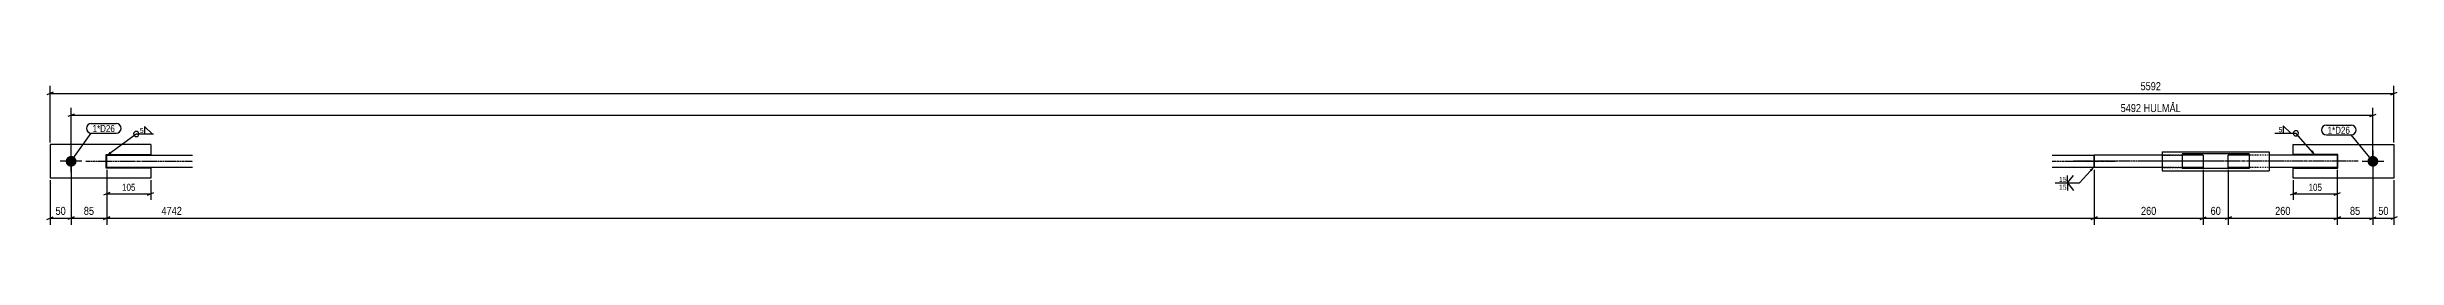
# Model space of a CAD drawing. Header units: millimetres. Extents: x 12 to 17502, y -28 to 358.
# Drawn here: x 12 to 5619, y 12 to 358 of the extents above; entities that cross this region are included whole.
import ezdxf

# ---------------------------------------------------------------- set-up
doc = ezdxf.new("R2010")
doc.units = ezdxf.units.MM
doc.linetypes.add('DXK_LINE_DOT2', pattern=[3.9198, 1.9599, -1.9599])
doc.linetypes.add('DXK_LINE_DOT3', pattern=[5.9187, 2.979, -0.9799, 0.9799, -0.9799])
for name, color, linetype in [('MÅLSÆTNING', 7, 'Continuous'), ('STÅL', 7, 'Continuous'), ('TEKST', 7, 'Continuous')]:
    doc.layers.add(name, color=color, linetype=linetype)
doc.styles.add('Arial Narrow', font='ARIALN.TTF', dxfattribs={"height": 0.2})

msp = doc.modelspace()

# ---------------------------------------------------------------- hatches: boundary and pattern name
at = {"layer": 'STÅL', "linetype": 'Continuous'}
for points in [[(69.5, 150.8, -1), (69.5, 176.8, -1)], [(5561.2, 176.8, -1), (5561.2, 150.8, -1)]]:
    msp.add_hatch(color=96, dxfattribs=at).paths.add_polyline_path(points)
at = {"layer": 'TEKST', "linetype": 'Continuous'}
for points in [[(165.4, 181.6), (153.5, 176.8), (161.7, 186.7)], [(5417.7, 190.2), (5423.7, 178.8), (5413, 186.1)], [(4885.5, 143.6), (4896.2, 150.8), (4890.1, 139.4)]]:
    msp.add_hatch(color=3, dxfattribs=at).paths.add_polyline_path(points)

# ---------------------------------------------------------------- linework, layer by layer
at = {"layer": 'MÅLSÆTNING', "color": 7, "linetype": 'Continuous'}
for p, q in [((19.5, 208.8), (19.5, 343.8)), ((5611.2, 208.8), (5611.2, 343.8)), ((27, 329), (12, 323)), ((69.5, 168.8), (69.5, 291.5)), ((5561.2, 168.8), (5561.2, 291.5)), ((5603.7, 323), (5618.7, 329)), ((77, 276.8), (62, 270.8)), ((69.5, 273.8), (5561.2, 273.8)), ((5553.7, 270.8), (5568.7, 276.8)), ((19.5, 118.8), (19.5, 12)), ((69.5, 158.8), (69.5, 12)), ((154.5, 143.8), (154.5, 72.1)), ((154.5, 143.8), (154.5, 12)), ((154.5, 143.8), (154.5, 12)), ((259.5, 118.8), (259.5, 72.1)), ((4896.2, 143.8), (4896.2, 12)), ((4896.2, 143.8), (4896.2, 12)), ((5156.2, 143.8), (5156.2, 12)), ((5216.2, 143.8), (5216.2, 12)), ((5216.2, 143.8), (5216.2, 12)), ((5476.2, 143.8), (5476.2, 12)), ((5561.2, 158.8), (5561.2, 12)), ((5611.2, 118.8), (5611.2, 12)), ((162, 89.1), (147, 83.1)), ((154.5, 86.1), (259.5, 86.1)), ((252, 83.1), (267, 89.1)), ((12, 25), (27, 31)), ((77, 31), (62, 25)), ((69.5, 28), (154.5, 28)), ((162, 31), (147, 25)), ((147, 25), (162, 31)), ((154.5, 28), (4896.2, 28)), ((4888.7, 25), (4903.7, 31)), ((4903.7, 31), (4888.7, 25)), ((5148.7, 25), (5163.7, 31)), ((5156.2, 28), (5216.2, 28)), ((5223.7, 31), (5208.7, 25)), ((5223.7, 31), (5208.7, 25)), ((5483.7, 31), (5468.7, 25)), ((5553.7, 25), (5568.7, 31)), ((5561.2, 28), (5611.2, 28)), ((5618.7, 31), (5603.7, 25))]:
    msp.add_line(p, q, dxfattribs=at)
at = {"layer": 'STÅL', "color": 2, "linetype": 'Continuous'}
for p, q in [((19.5, 203.8), (19.5, 123.8)), ((259.5, 203.8), (19.5, 203.8)), ((153.5, 147.8), (153.5, 179.8)), ((153.5, 179.8), (259.5, 179.8)), ((154.5, 178.8), (359.5, 178.8)), ((154.5, 150.8), (154.5, 178.8)), ((259.5, 203.8), (259.5, 179.8)), ((4796.2, 178.8), (4896.2, 178.8)), ((5058.7, 178.8), (4896.2, 178.8)), ((4896.2, 148.8), (4896.2, 178.8)), ((4896.2, 178.8), (4896.2, 176.8)), ((4896.2, 176.8), (4896.2, 148.8)), ((5058.7, 186.3), (5313.7, 186.3)), ((5058.7, 186.3), (5058.7, 141.3)), ((5106.2, 181.3), (5106.2, 163.8)), ((5266.2, 181.3), (5106.2, 181.3)), ((5156.2, 178.8), (5106.2, 178.8)), ((5156.2, 178.8), (5156.2, 148.8)), ((5266.2, 178.8), (5216.2, 178.8)), ((5216.2, 148.8), (5216.2, 178.8)), ((5266.2, 181.3), (5266.2, 146.3)), ((5313.7, 186.3), (5313.7, 141.3)), ((5476.2, 178.8), (5313.7, 178.8)), ((5371.2, 179.8), (5371.2, 203.8)), ((5371.2, 203.8), (5611.2, 203.8)), ((5477.2, 179.8), (5371.2, 179.8)), ((5476.2, 178.8), (5476.2, 150.8)), ((5477.2, 147.8), (5477.2, 179.8)), ((5611.2, 203.8), (5611.2, 123.8)), ((259.5, 123.8), (19.5, 123.8)), ((259.5, 147.8), (153.5, 147.8)), ((154.5, 148.8), (154.5, 150.8)), ((359.5, 148.8), (154.5, 148.8)), ((259.5, 147.8), (259.5, 123.8)), ((4896.2, 148.8), (4796.2, 148.8)), ((5058.7, 148.8), (4896.2, 148.8)), ((5058.7, 141.3), (5313.7, 141.3)), ((5106.2, 163.8), (5106.2, 146.3)), ((5156.2, 148.8), (5106.2, 148.8)), ((5266.2, 146.3), (5106.2, 146.3)), ((5266.2, 148.8), (5216.2, 148.8)), ((5476.2, 148.8), (5313.7, 148.8)), ((5371.2, 123.8), (5371.2, 147.8)), ((5371.2, 147.8), (5477.2, 147.8)), ((5611.2, 123.8), (5371.2, 123.8)), ((5476.2, 150.8), (5476.2, 148.8))]:
    msp.add_line(p, q, dxfattribs=at)
at = {"layer": 'STÅL', "color": 96, "linetype": 'Continuous'}
for p, q in [((69.5, 137.8), (69.5, 189.8)), ((5561.2, 189.8), (5561.2, 137.8)), ((95.5, 163.8), (43.5, 163.8)), ((5535.2, 163.8), (5587.2, 163.8))]:
    msp.add_line(p, q, dxfattribs=at)
at = {"layer": 'STÅL', "color": 7, "linetype": 'DXK_LINE_DOT2'}
for p, q in [((5106.2, 178.8), (5058.7, 178.8)), ((5058.7, 178.8), (5106.2, 178.8)), ((5313.7, 178.8), (5266.2, 178.8)), ((5106.2, 148.8), (5058.7, 148.8)), ((5058.7, 148.8), (5106.2, 148.8)), ((5313.7, 148.8), (5266.2, 148.8))]:
    msp.add_line(p, q, dxfattribs=at)
at = {"layer": 'STÅL', "color": 7, "linetype": 'DXK_LINE_DOT3'}
for p, q in [((104.5, 163.8), (359.5, 163.8)), ((4796.2, 163.8), (4946.2, 163.8)), ((5206.2, 163.8), (4846.2, 163.8)), ((5166.2, 163.8), (5008.7, 163.8)), ((5526.2, 163.8), (5166.2, 163.8))]:
    msp.add_line(p, q, dxfattribs=at)
at = {"layer": 'TEKST', "color": 3, "linetype": 'Continuous'}
for p, q in [((5423.7, 178.8), (5377.5, 230.7)), ((4896.2, 150.8), (4861, 112.2))]:
    msp.add_line(p, q, dxfattribs=at)
msp.add_arc((5377.5, 230.7), 6.25, 270, 90, dxfattribs=at)

# ---------------------------------------------------------------- next in the draw order: wipeouts: each hides what was drawn before it
at = {"color": 0}
for points, layer in [([(5107, 277.5), (5107, 305.5), (4955.3, 305.5), (4955.3, 277.5)], 'MÅLSÆTNING'), ([(226.5, 89.8), (226.5, 114.3), (187.5, 114.3), (187.5, 89.8)], 'MÅLSÆTNING'), ([(128.2, 31.8), (128.2, 59.8), (95.8, 59.8), (95.8, 31.8)], 'MÅLSÆTNING'), ([(337.9, 31.8), (337.9, 59.8), (281.1, 59.8), (281.1, 31.8)], 'MÅLSÆTNING'), ([(5602.4, 31.8), (5602.4, 59.8), (5570, 59.8), (5570, 31.8)], 'MÅLSÆTNING'), ([(242.3, 230.6), (242.3, 245.1), (232.6, 245.1), (232.6, 230.6)], 'TEKST'), ([(5344.8, 232.2), (5344.8, 246.7), (5335.2, 246.7), (5335.2, 232.2)], 'TEKST'), ([(5506.4, 229.7), (5506.4, 247.2), (5453.1, 247.2), (5453.1, 229.7)], 'TEKST'), ([(4828.3, 113.7), (4828.3, 128.2), (4811.1, 128.2), (4811.1, 113.7)], 'TEKST')]:
    msp.add_wipeout(points, dxfattribs=at).dxf.layer = layer

# ---------------------------------------------------------------- next in the draw order: linework, layer by layer
at = {"layer": 'MÅLSÆTNING', "color": 7, "linetype": 'Continuous'}
for p, q in [((19.5, 326), (5611.2, 326)), ((69.5, 158.8), (69.5, 12)), ((5561.2, 158.8), (5561.2, 12)), ((19.5, 28), (69.5, 28)), ((77, 31), (62, 25)), ((5476.2, 28), (5561.2, 28)), ((5553.7, 25), (5568.7, 31))]:
    msp.add_line(p, q, dxfattribs=at)
at = {"layer": 'TEKST', "color": 3, "linetype": 'Continuous'}
for p, q in [((153.5, 176.8), (224.9, 229.1)), ((224.9, 229.1), (266.3, 229.1)), ((262.7, 229.1), (244.8, 247)), ((244.8, 247), (244.8, 229.1)), ((244.8, 229.1), (262.7, 229.1)), ((5327.4, 230.7), (5377.5, 230.7)), ((5365.2, 230.7), (5347.3, 248.6)), ((5347.3, 248.6), (5347.3, 230.7)), ((5347.3, 230.7), (5365.2, 230.7)), ((4832.6, 112.2), (4846.9, 130)), ((4832.6, 112.2), (4832.6, 130))]:
    msp.add_line(p, q, dxfattribs=at)
for centre, start, end in [((224.9, 229.1), 90, 270), ((224.9, 229.1), 270, 90), ((5377.5, 230.7), 90, 270)]:
    msp.add_arc(centre, 6.25, start, end, dxfattribs=at)

# ---------------------------------------------------------------- next in the draw order: texts
at = {"layer": 'MÅLSÆTNING', "color": 3, "style": 'Arial Narrow'}
for s, height, p in [('5492 HULMÅL', 19.089, (4959.3, 281.5)), ('105', 16.7, (191, 93.3)), ('85', 19.09, (99.8, 35.8)), ('4742', 19.09, (285.1, 35.8)), ('50', 19.09, (5574, 35.8))]:
    msp.add_text(s, height=height, dxfattribs=at).set_placement(p)
at = {"layer": 'TEKST', "color": 3, "style": 'Arial Narrow'}
for p in [(233.6, 231.6), (5336.2, 233.2)]:
    msp.add_text('5', height=11.9, dxfattribs=at).set_placement(p)

# ---------------------------------------------------------------- next in the draw order: wipeouts: each hides what was drawn before it
at = {"color": 0}
msp.add_wipeout([(5506.4, 229.7), (5506.4, 247.2), (5453.1, 247.2), (5453.1, 229.7)], dxfattribs=at).dxf.layer = 'TEKST'

# ---------------------------------------------------------------- next in the draw order: linework, layer by layer
at = {"layer": 'TEKST', "color": 7, "linetype": 'Continuous'}
for p, q in [((5450.1, 250.2), (5509.4, 250.2)), ((5450.1, 226.7), (5509.4, 226.7)), ((5561.2, 163.8), (5509.4, 226.7))]:
    msp.add_line(p, q, dxfattribs=at)
for centre, radius, start, end in [((5450.1, 238.5), 11.8, 90, 270), ((5509.4, 238.5), 11.7, 270, 90)]:
    msp.add_arc(centre, radius, start, end, dxfattribs=at)

# ---------------------------------------------------------------- next in the draw order: texts
at = {"layer": 'TEKST', "color": 3, "style": 'Arial Narrow'}
msp.add_text('1*D26', height=16.7, dxfattribs=at).set_placement((5453.1, 229.7))

# ---------------------------------------------------------------- next in the draw order: wipeouts: each hides what was drawn before it
at = {"color": 0}
for points, layer in [([(5059.6, 329.8), (5059.6, 357.8), (5002.8, 357.8), (5002.8, 329.8)], 'MÅLSÆTNING'), ([(60.7, 31.8), (60.7, 59.8), (28.3, 59.8), (28.3, 31.8)], 'MÅLSÆTNING'), ([(5534.9, 31.8), (5534.9, 59.8), (5502.5, 59.8), (5502.5, 31.8)], 'MÅLSÆTNING'), ([(174, 233.8), (174, 251.3), (120.7, 251.3), (120.7, 233.8)], 'TEKST')]:
    msp.add_wipeout(points, dxfattribs=at).dxf.layer = layer
at = {"color": 0, "linetype": 'Continuous'}
msp.add_wipeout([(4828.3, 94.9), (4828.3, 109.4), (4811.1, 109.4), (4811.1, 94.9)], dxfattribs=at).dxf.layer = 'TEKST'

# ---------------------------------------------------------------- next in the draw order: linework, layer by layer
at = {"layer": 'MÅLSÆTNING', "color": 7, "linetype": 'Continuous'}
for p, q in [((5476.2, 143.8), (5476.2, 12)), ((5476.2, 143.8), (5476.2, 72.1)), ((5468.7, 83.1), (5483.7, 89.1)), ((5216.2, 28), (5476.2, 28)), ((5468.7, 25), (5483.7, 31))]:
    msp.add_line(p, q, dxfattribs=at)
at = {"layer": 'TEKST', "color": 3, "linetype": 'Continuous'}
for p, q in [((4803.3, 112.2), (4861, 112.2)), ((4832.6, 112.2), (4846.9, 94.3)), ((4832.6, 112.2), (4832.6, 94.3))]:
    msp.add_line(p, q, dxfattribs=at)

# ---------------------------------------------------------------- next in the draw order: texts
at = {"layer": 'MÅLSÆTNING', "color": 3, "style": 'Arial Narrow'}
for s, p in [('5592', (5006.8, 333.8)), ('50', (32.3, 35.8)), ('85', (5506.5, 35.8))]:
    msp.add_text(s, height=19.09, dxfattribs=at).set_placement(p)
at = {"layer": 'TEKST', "color": 3, "style": 'Arial Narrow'}
msp.add_text('15', height=11.93, dxfattribs=at).set_placement((4812.1, 114.7))
at = {"layer": 'TEKST', "color": 3, "linetype": 'Continuous', "style": 'Arial Narrow'}
msp.add_text('15', height=11.93, dxfattribs=at).set_placement((4812.1, 95.9))

# ---------------------------------------------------------------- next in the draw order: wipeouts: each hides what was drawn before it
at = {"color": 0}
msp.add_wipeout([(174, 233.8), (174, 251.3), (120.7, 251.3), (120.7, 233.8)], dxfattribs=at).dxf.layer = 'TEKST'

# ---------------------------------------------------------------- next in the draw order: linework, layer by layer
at = {"layer": 'TEKST', "color": 7, "linetype": 'Continuous'}
for p, q in [((69.5, 163.8), (117.7, 230.8)), ((117.7, 254.3), (177, 254.3)), ((117.7, 230.8), (177, 230.8))]:
    msp.add_line(p, q, dxfattribs=at)
for centre, start, end in [((117.7, 242.6), 90, 270), ((177, 242.6), 270, 90)]:
    msp.add_arc(centre, 11.7, start, end, dxfattribs=at)

# ---------------------------------------------------------------- next in the draw order: texts
at = {"layer": 'TEKST', "color": 3, "style": 'Arial Narrow'}
msp.add_text('1*D26', height=16.7, dxfattribs=at).set_placement((120.7, 233.8))

# ---------------------------------------------------------------- next in the draw order: wipeouts: each hides what was drawn before it
at = {"color": 0}
for points in [[(5202.4, 31.8), (5202.4, 59.8), (5170, 59.8), (5170, 31.8)], [(5368.5, 31.8), (5368.5, 59.8), (5323.9, 59.8), (5323.9, 31.8)]]:
    msp.add_wipeout(points, dxfattribs=at).dxf.layer = 'MÅLSÆTNING'

# ---------------------------------------------------------------- next in the draw order: linework, layer by layer
at = {"layer": 'MÅLSÆTNING', "color": 7, "linetype": 'Continuous'}
for p, q in [((5156.2, 143.8), (5156.2, 12)), ((5371.2, 118.8), (5371.2, 72.1)), ((5378.7, 89.1), (5363.7, 83.1)), ((5371.2, 86.1), (5476.2, 86.1)), ((4896.2, 28), (5156.2, 28)), ((5148.7, 25), (5163.7, 31))]:
    msp.add_line(p, q, dxfattribs=at)

# ---------------------------------------------------------------- next in the draw order: texts
at = {"layer": 'MÅLSÆTNING', "color": 3, "style": 'Arial Narrow'}
for s, p in [('60', (5174, 35.8)), ('260', (5327.9, 35.8))]:
    msp.add_text(s, height=19.09, dxfattribs=at).set_placement(p)

# ---------------------------------------------------------------- next in the draw order: wipeouts: each hides what was drawn before it
at = {"color": 0}
for points in [[(5443.2, 89.8), (5443.2, 114.3), (5404.2, 114.3), (5404.2, 89.8)], [(5048.5, 31.8), (5048.5, 59.8), (5003.9, 59.8), (5003.9, 31.8)]]:
    msp.add_wipeout(points, dxfattribs=at).dxf.layer = 'MÅLSÆTNING'

# ---------------------------------------------------------------- next in the draw order: texts
at = {"layer": 'MÅLSÆTNING', "color": 3, "style": 'Arial Narrow'}
for s, height, p in [('105', 16.7, (5407.7, 93.3)), ('260', 19.09, (5007.9, 35.8))]:
    msp.add_text(s, height=height, dxfattribs=at).set_placement(p)

doc.saveas('drawing.dxf')
